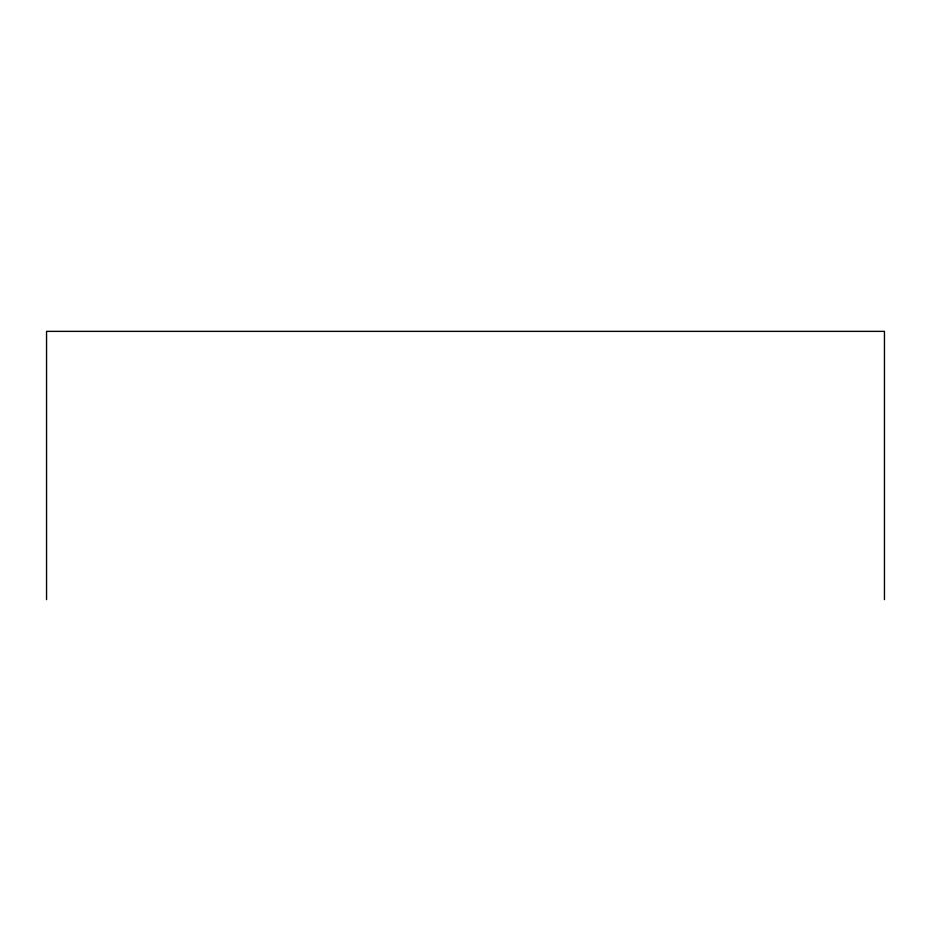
<?xml version="1.0" encoding="UTF-8"?>
<svg xmlns="http://www.w3.org/2000/svg" width="931" height="931" viewBox="0 0 931 931"><rect width="100%" height="100%" fill="white"/><g stroke="black" fill="none" stroke-linecap="round" stroke-linejoin="round"><path stroke-width="1.4" d="M884.45 599.634L884.45 331.366L46.55 331.366L46.55 599.634"/></g></svg>
